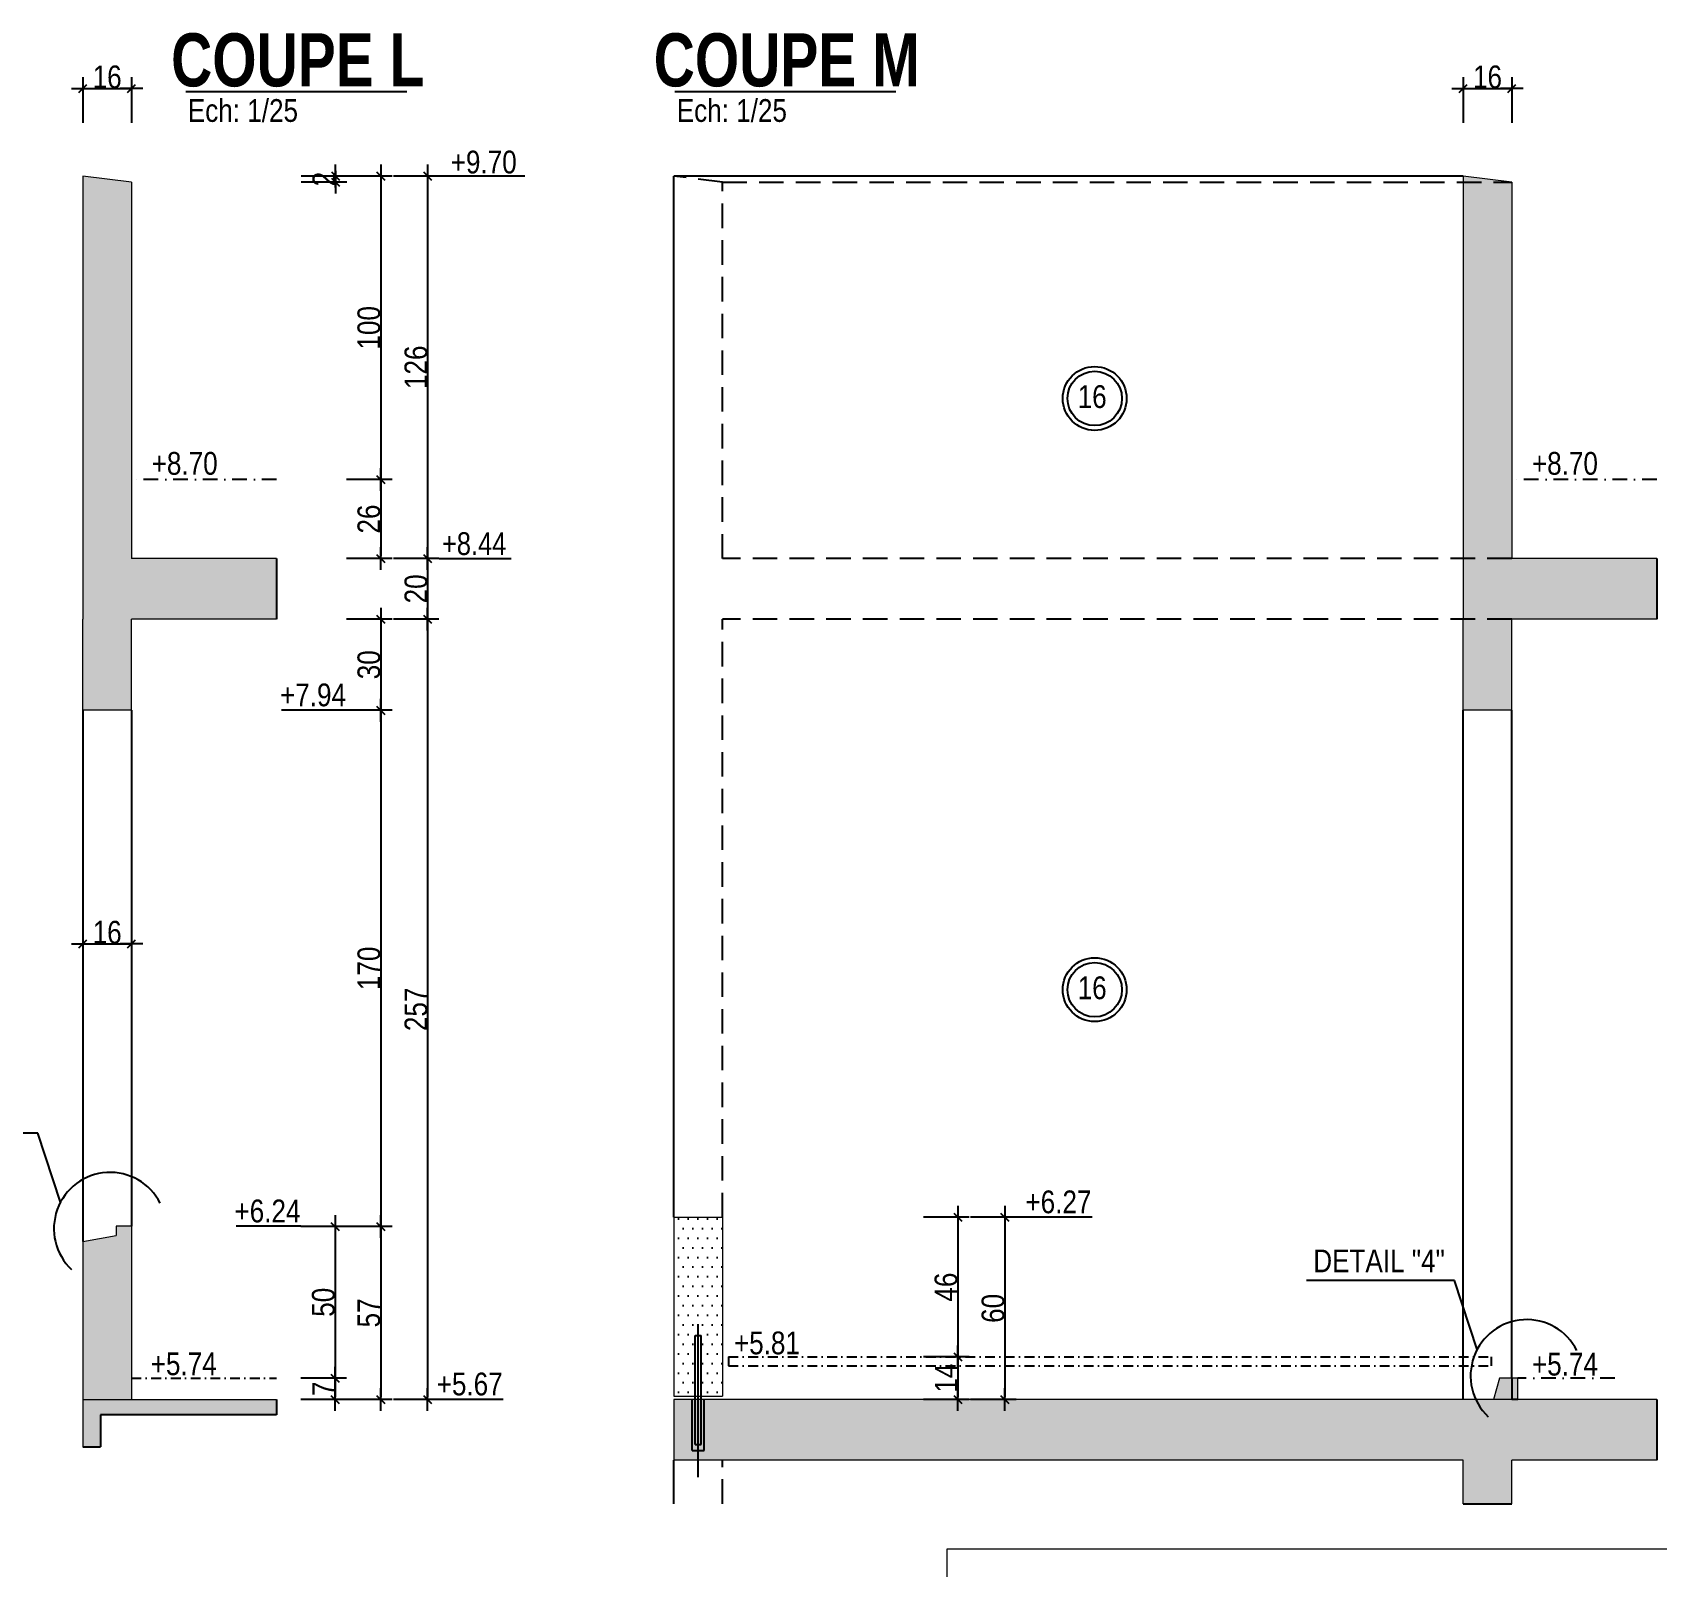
# Model space of a CAD drawing. Header units: centimetres. Extents: x -10252 to 0, y 2374 to 6574.
# Drawn here: x -9140 to -8070, y 4530 to 5541 of the extents above; entities that cross this region are included whole.
import ezdxf
from ezdxf.enums import TextEntityAlignment as Align

# ---------------------------------------------------------------- set-up
doc = ezdxf.new("R2010")
doc.units = ezdxf.units.CM
doc.header["$LTSCALE"] = 12.7
doc.header["$PDMODE"] = 1
doc.header["$PDSIZE"] = -2
doc.linetypes.add('CACHEX2', pattern=[19.05, 12.7, -6.35])
doc.linetypes.add('TIRETPTX2', pattern=[50.8, 25.4, -12.7, 0, -12.7])
for name, color, linetype in [('01_cote_gen', 4, 'Continuous'), ('01_linteaux', 2, 'Continuous'), ('01_murs_sup', 2, 'CACHEX2'), ('01_poch_BN', 9, 'Continuous'), ('01_texte', 230, 'Continuous'), ('AA_COTES', 2, 'Continuous')]:
    doc.layers.add(name, color=color, linetype=linetype)
doc.layers.add('01_murs_coup', color=5, linetype='Continuous', lineweight=60)
doc.layers.add('01_résv', color=32, linetype='Continuous', lineweight=9)
doc.styles.add('ARIAL NA', font='ARIALN.TTF')
doc.styles.add('impact', font='impact.ttf')
doc.styles.add('MATTE_TXT', font='arial.ttf')
doc.styles.add('STYLE2', font='ARIALN.TTF')
doc.dimstyles.new('JB25', dxfattribs={"dimscale": 0.1, "dimtxt": 150, "dimasz": 15, "dimexe": 0.1, "dimexo": 0.1, "dimgap": 0.09, "dimtad": 1, "dimdec": 1, "dimlfac": 0.5, "dimdsep": 46, "dimtxsty": 'STYLE2', "dimblk1": 'BOND_G', "dimblk2": 'BOND_D', "dimsah": 1, "dimcen": 1.5, "dimdle": 0.01, "dimse1": 1, "dimse2": 1, "dimclrd": 4, "dimclre": 2, "dimclrt": 6, "dimazin": 2, "dimtfac": 2.333333, "dimtdec": 1, "dimtix": 1, "dimtmove": 2, "dimatfit": 3, "dimldrblk": 'BOND_G', "dimfxl": 1, "dimtolj": 1, "dimtzin": 0, "dimarcsym": 0})

# ---------------------------------------------------------------- blocks, each defined once
blk = doc.blocks.new('BOND_G')
at = {"layer": 'AA_COTES', "color": 0}
for p, q in [((0, -5), (0, 15)), ((5, 0), (-5, 0)), ((1.77, 1.77), (-1.77, -1.77))]:
    blk.add_line(p, q, dxfattribs=at)
blk = doc.blocks.new('BOND_D')
at = {"layer": 'AA_COTES', "color": 0}
for p, q in [((5, 0), (-5, 0)), ((-1.77, -1.77), (1.77, 1.77)), ((0, 5), (0, -15))]:
    blk.add_line(p, q, dxfattribs=at)
blk = doc.blocks.new('*D1796')
at = {"layer": '01_cote_gen', "color": 4, "lineweight": -2, "transparency": 16777216}
blk.add_line((-9105.4, 4940.5), (-9076.4, 4940.5), dxfattribs=at)
at = {"layer": 'Defpoints', "color": 0, "transparency": 16777216}
for p in [(-9074.9, 4940.5), (-9106.9, 4925.5), (-9074.9, 4900.5)]:
    blk.add_point(p, dxfattribs=at)
at = {"layer": '01_cote_gen', "color": 4, "lineweight": -2, "transparency": 16777216, "xscale": 1.5, "yscale": 1.5, "zscale": 1.5, "rotation": 180}
blk.add_blockref('BOND_G', (-9106.9, 4940.5), dxfattribs=at)
at = {"layer": '01_cote_gen', "color": 4, "lineweight": -2, "transparency": 16777216, "xscale": 1.5, "yscale": 1.5, "zscale": 1.5}
blk.add_blockref('BOND_D', (-9074.9, 4940.5), dxfattribs=at)
at = {"layer": '01_cote_gen', "color": 6, "transparency": 16777216, "insert": (-9090.9, 4948.1), "char_height": 15, "attachment_point": 5, "style": 'STYLE2'}
blk.add_mtext('\\A1;16', dxfattribs=at)
blk = doc.blocks.new('*D1799')
at = {"layer": '01_cote_gen', "color": 4, "lineweight": -2, "transparency": 16777216}
blk.add_line((-8879.8, 5152.9), (-8879.8, 4641.9), dxfattribs=at)
at = {"layer": 'Defpoints', "color": 0, "transparency": 16777216}
for p in [(-9012.7, 5154.4), (-9012.7, 4640.4), (-8879.8, 4640.4)]:
    blk.add_point(p, dxfattribs=at)
at = {"layer": '01_cote_gen', "color": 4, "lineweight": -2, "transparency": 16777216, "xscale": 1.5, "yscale": 1.5, "zscale": 1.5}
for name, p, rotation in [('BOND_G', (-8879.8, 5154.4), 90), ('BOND_D', (-8879.8, 4640.4), 270)]:
    blk.add_blockref(name, p, dxfattribs=dict(at, rotation=rotation))
at = {"layer": '01_cote_gen', "color": 6, "transparency": 16777216, "insert": (-8887.4, 4897.4), "char_height": 15, "attachment_point": 5, "rotation": 90, "style": 'STYLE2'}
blk.add_mtext('\\A1;257', dxfattribs=at)
blk = doc.blocks.new('*D1797')
at = {"layer": '01_cote_gen', "color": 4, "lineweight": -2, "transparency": 16777216}
blk.add_line((-8879.8, 5192.9), (-8879.8, 5155.9), dxfattribs=at)
at = {"layer": 'Defpoints', "color": 0, "transparency": 16777216}
for p in [(-8971.7, 5194.4), (-8971.7, 5154.4), (-8879.8, 5154.4)]:
    blk.add_point(p, dxfattribs=at)
at = {"layer": '01_cote_gen', "color": 4, "lineweight": -2, "transparency": 16777216, "xscale": 1.5, "yscale": 1.5, "zscale": 1.5}
for name, p, rotation in [('BOND_G', (-8879.8, 5194.4), 90), ('BOND_D', (-8879.8, 5154.4), 270)]:
    blk.add_blockref(name, p, dxfattribs=dict(at, rotation=rotation))
at = {"layer": '01_cote_gen', "color": 6, "transparency": 16777216, "insert": (-8887.4, 5174.4), "char_height": 15, "attachment_point": 5, "rotation": 90, "style": 'STYLE2'}
blk.add_mtext('\\A1;20', dxfattribs=at)
blk = doc.blocks.new('*D1798')
at = {"layer": '01_cote_gen', "color": 4, "lineweight": -2, "transparency": 16777216}
blk.add_line((-9105.4, 5504), (-9076.4, 5504), dxfattribs=at)
at = {"layer": 'Defpoints', "color": 0, "transparency": 16777216}
for p in [(-9074.9, 5504), (-9106.9, 5231), (-9074.9, 5227)]:
    blk.add_point(p, dxfattribs=at)
at = {"layer": '01_cote_gen', "color": 4, "lineweight": -2, "transparency": 16777216, "xscale": 1.5, "yscale": 1.5, "zscale": 1.5, "rotation": 180}
blk.add_blockref('BOND_G', (-9106.9, 5504), dxfattribs=at)
at = {"layer": '01_cote_gen', "color": 4, "lineweight": -2, "transparency": 16777216, "xscale": 1.5, "yscale": 1.5, "zscale": 1.5}
blk.add_blockref('BOND_D', (-9074.9, 5504), dxfattribs=at)
at = {"layer": '01_cote_gen', "color": 6, "transparency": 16777216, "insert": (-9090.9, 5511.6), "char_height": 15, "attachment_point": 5, "style": 'STYLE2'}
blk.add_mtext('\\A1;16', dxfattribs=at)
blk = doc.blocks.new('*D1800')
at = {"layer": '01_cote_gen', "color": 4, "lineweight": -2, "transparency": 16777216}
blk.add_line((-8910.7, 5152.9), (-8910.7, 5095.9), dxfattribs=at)
at = {"layer": 'Defpoints', "color": 0, "transparency": 16777216}
for p in [(-8979.4, 5154.4), (-9074.9, 5094.4), (-8910.7, 5094.4)]:
    blk.add_point(p, dxfattribs=at)
at = {"layer": '01_cote_gen', "color": 4, "lineweight": -2, "transparency": 16777216, "xscale": 1.5, "yscale": 1.5, "zscale": 1.5}
for name, p, rotation in [('BOND_G', (-8910.7, 5154.4), 90), ('BOND_D', (-8910.7, 5094.4), 270)]:
    blk.add_blockref(name, p, dxfattribs=dict(at, rotation=rotation))
at = {"layer": '01_cote_gen', "color": 6, "transparency": 16777216, "insert": (-8918.4, 5124.4), "char_height": 15, "attachment_point": 5, "rotation": 90, "style": 'STYLE2'}
blk.add_mtext('\\A1;30', dxfattribs=at)
blk = doc.blocks.new('*D1801')
at = {"layer": '01_cote_gen', "color": 4, "lineweight": -2, "transparency": 16777216}
blk.add_line((-8910.7, 5092.9), (-8910.7, 4755.9), dxfattribs=at)
at = {"layer": 'Defpoints', "color": 0, "transparency": 16777216}
for p in [(-9074.9, 5094.4), (-9052.4, 4754.4), (-8910.7, 4754.4)]:
    blk.add_point(p, dxfattribs=at)
at = {"layer": '01_cote_gen', "color": 4, "lineweight": -2, "transparency": 16777216, "xscale": 1.5, "yscale": 1.5, "zscale": 1.5}
for name, p, rotation in [('BOND_G', (-8910.7, 5094.4), 90), ('BOND_D', (-8910.7, 4754.4), 270)]:
    blk.add_blockref(name, p, dxfattribs=dict(at, rotation=rotation))
at = {"layer": '01_cote_gen', "color": 6, "transparency": 16777216, "insert": (-8918.4, 4924.4), "char_height": 15, "attachment_point": 5, "rotation": 90, "style": 'STYLE2'}
blk.add_mtext('\\A1;170', dxfattribs=at)
blk = doc.blocks.new('*D1802')
at = {"layer": '01_cote_gen', "color": 4, "lineweight": -2, "transparency": 16777216}
blk.add_line((-8910.7, 4752.9), (-8910.7, 4641.9), dxfattribs=at)
at = {"layer": 'Defpoints', "color": 0, "transparency": 16777216}
for p in [(-9058.5, 4754.4), (-9074.9, 4640.4), (-8910.7, 4640.4)]:
    blk.add_point(p, dxfattribs=at)
at = {"layer": '01_cote_gen', "color": 4, "lineweight": -2, "transparency": 16777216, "xscale": 1.5, "yscale": 1.5, "zscale": 1.5}
for name, p, rotation in [('BOND_G', (-8910.7, 4754.4), 90), ('BOND_D', (-8910.7, 4640.4), 270)]:
    blk.add_blockref(name, p, dxfattribs=dict(at, rotation=rotation))
at = {"layer": '01_cote_gen', "color": 6, "transparency": 16777216, "insert": (-8918.4, 4697.4), "char_height": 15, "attachment_point": 5, "rotation": 90, "style": 'STYLE2'}
blk.add_mtext('\\A1;57', dxfattribs=at)
blk = doc.blocks.new('*D1803')
at = {"layer": '01_cote_gen', "color": 4, "lineweight": -2, "transparency": 16777216}
blk.add_line((-8940.8, 4752.9), (-8940.8, 4655.9), dxfattribs=at)
at = {"layer": 'Defpoints', "color": 0, "transparency": 16777216}
for p in [(-9011.3, 4754.4), (-8979.4, 4654.4), (-8940.8, 4654.4)]:
    blk.add_point(p, dxfattribs=at)
at = {"layer": '01_cote_gen', "color": 4, "lineweight": -2, "transparency": 16777216, "xscale": 1.5, "yscale": 1.5, "zscale": 1.5}
for name, p, rotation in [('BOND_G', (-8940.8, 4754.4), 90), ('BOND_D', (-8940.8, 4654.4), 270)]:
    blk.add_blockref(name, p, dxfattribs=dict(at, rotation=rotation))
at = {"layer": '01_cote_gen', "color": 6, "transparency": 16777216, "insert": (-8948.4, 4704.4), "char_height": 15, "attachment_point": 5, "rotation": 90, "style": 'STYLE2'}
blk.add_mtext('\\A1;50', dxfattribs=at)
blk = doc.blocks.new('*D1804')
at = {"layer": '01_cote_gen', "color": 4, "lineweight": -2, "transparency": 16777216}
blk.add_line((-8940.8, 4652.9), (-8940.8, 4641.9), dxfattribs=at)
at = {"layer": 'Defpoints', "color": 0, "transparency": 16777216}
for p in [(-8956.9, 4654.4), (-8979.4, 4640.4), (-8940.8, 4640.4)]:
    blk.add_point(p, dxfattribs=at)
at = {"layer": '01_cote_gen', "color": 4, "lineweight": -2, "transparency": 16777216, "xscale": 1.5, "yscale": 1.5, "zscale": 1.5}
for name, p, rotation in [('BOND_G', (-8940.8, 4654.4), 90), ('BOND_D', (-8940.8, 4640.4), 270)]:
    blk.add_blockref(name, p, dxfattribs=dict(at, rotation=rotation))
at = {"layer": '01_cote_gen', "color": 6, "transparency": 16777216, "insert": (-8948.3, 4647.4), "char_height": 15, "attachment_point": 5, "rotation": 90, "style": 'STYLE2'}
blk.add_mtext('\\A1;7', dxfattribs=at)
blk = doc.blocks.new('*D1805')
at = {"layer": '01_cote_gen', "color": 4, "lineweight": -2, "ltscale": 2, "transparency": 16777216}
blk.add_line((-8879.8, 5444.9), (-8879.8, 5195.9), dxfattribs=at)
at = {"layer": 'Defpoints', "color": 0, "ltscale": 2, "transparency": 16777216}
for p in [(-9094.4, 5446.4), (-8994.4, 5194.4), (-8879.8, 5194.4)]:
    blk.add_point(p, dxfattribs=at)
at = {"layer": '01_cote_gen', "color": 4, "lineweight": -2, "ltscale": 2, "transparency": 16777216, "xscale": 1.5, "yscale": 1.5, "zscale": 1.5}
for name, p, rotation in [('BOND_G', (-8879.8, 5446.4), 90), ('BOND_D', (-8879.8, 5194.4), 270)]:
    blk.add_blockref(name, p, dxfattribs=dict(at, rotation=rotation))
at = {"layer": '01_cote_gen', "color": 6, "ltscale": 2, "transparency": 16777216, "insert": (-8887.4, 5320.4), "char_height": 15, "attachment_point": 5, "rotation": 90, "style": 'STYLE2'}
blk.add_mtext('\\A1;126', dxfattribs=at)
blk = doc.blocks.new('*D1806')
at = {"layer": '01_cote_gen', "color": 4, "lineweight": -2, "ltscale": 2, "transparency": 16777216}
blk.add_line((-8910.7, 5444.9), (-8910.7, 5247.9), dxfattribs=at)
at = {"layer": 'Defpoints', "color": 0, "ltscale": 2, "transparency": 16777216}
for p in [(-9099.5, 5446.4), (-8985.5, 5246.4), (-8910.7, 5246.4)]:
    blk.add_point(p, dxfattribs=at)
at = {"layer": '01_cote_gen', "color": 4, "lineweight": -2, "ltscale": 2, "transparency": 16777216, "xscale": 1.5, "yscale": 1.5, "zscale": 1.5}
for name, p, rotation in [('BOND_G', (-8910.7, 5446.4), 90), ('BOND_D', (-8910.7, 5246.4), 270)]:
    blk.add_blockref(name, p, dxfattribs=dict(at, rotation=rotation))
at = {"layer": '01_cote_gen', "color": 6, "ltscale": 2, "transparency": 16777216, "insert": (-8918.4, 5346.4), "char_height": 15, "attachment_point": 5, "rotation": 90, "style": 'STYLE2'}
blk.add_mtext('\\A1;100', dxfattribs=at)
blk = doc.blocks.new('*D1807')
at = {"layer": '01_cote_gen', "color": 4, "lineweight": -2, "ltscale": 2, "transparency": 16777216}
blk.add_line((-8910.7, 5244.9), (-8910.7, 5195.9), dxfattribs=at)
at = {"layer": 'Defpoints', "color": 0, "ltscale": 2, "transparency": 16777216}
for p in [(-8985.5, 5246.4), (-9007.5, 5194.4), (-8910.7, 5194.4)]:
    blk.add_point(p, dxfattribs=at)
at = {"layer": '01_cote_gen', "color": 4, "lineweight": -2, "ltscale": 2, "transparency": 16777216, "xscale": 1.5, "yscale": 1.5, "zscale": 1.5}
for name, p, rotation in [('BOND_G', (-8910.7, 5246.4), 90), ('BOND_D', (-8910.7, 5194.4), 270)]:
    blk.add_blockref(name, p, dxfattribs=dict(at, rotation=rotation))
at = {"layer": '01_cote_gen', "color": 6, "ltscale": 2, "transparency": 16777216, "insert": (-8918.4, 5220.4), "char_height": 15, "attachment_point": 5, "rotation": 90, "style": 'STYLE2'}
blk.add_mtext('\\A1;26', dxfattribs=at)
blk = doc.blocks.new('*D1808')
at = {"layer": '01_cote_gen', "color": 4, "lineweight": -2, "ltscale": 2, "transparency": 16777216}
for p, q in [((-8940.5, 5447.9), (-8940.5, 5449.4)), ((-8940.5, 5442.4), (-8940.5, 5446.4)), ((-8940.5, 5440.9), (-8940.5, 5439.4))]:
    blk.add_line(p, q, dxfattribs=at)
at = {"layer": 'Defpoints', "color": 0, "ltscale": 2, "transparency": 16777216}
for p in [(-9099.5, 5446.4), (-9067.4, 5442.4), (-8940.5, 5446.4)]:
    blk.add_point(p, dxfattribs=at)
at = {"layer": '01_cote_gen', "color": 4, "lineweight": -2, "ltscale": 2, "transparency": 16777216, "xscale": 1.5, "yscale": 1.5, "zscale": 1.5}
for name, p, rotation in [('BOND_D', (-8940.5, 5446.4), 270), ('BOND_G', (-8940.5, 5442.4), 90)]:
    blk.add_blockref(name, p, dxfattribs=dict(at, rotation=rotation))
at = {"layer": '01_cote_gen', "color": 6, "ltscale": 2, "transparency": 16777216, "insert": (-8948.1, 5444.4), "char_height": 15, "attachment_point": 5, "rotation": 90, "style": 'STYLE2'}
blk.add_mtext('\\A1;2', dxfattribs=at)
blk = doc.blocks.new('*D1809')
at = {"layer": '01_cote_gen', "color": 4, "lineweight": -2, "transparency": 16777216}
blk.add_line((-8530.5, 4666.9), (-8530.5, 4641.9), dxfattribs=at)
at = {"layer": 'Defpoints', "color": 0, "transparency": 16777216}
for p in [(-8550.6, 4668.4), (-8553, 4640.4), (-8530.5, 4640.4)]:
    blk.add_point(p, dxfattribs=at)
at = {"layer": '01_cote_gen', "color": 4, "lineweight": -2, "transparency": 16777216, "xscale": 1.5, "yscale": 1.5, "zscale": 1.5}
for name, p, rotation in [('BOND_G', (-8530.5, 4668.4), 90), ('BOND_D', (-8530.5, 4640.4), 270)]:
    blk.add_blockref(name, p, dxfattribs=dict(at, rotation=rotation))
at = {"layer": '01_cote_gen', "color": 6, "transparency": 16777216, "insert": (-8538.1, 4654.4), "char_height": 15, "attachment_point": 5, "rotation": 90, "style": 'STYLE2'}
blk.add_mtext('\\A1;14', dxfattribs=at)
blk = doc.blocks.new('*D1810')
at = {"layer": '01_cote_gen', "color": 4, "lineweight": -2, "transparency": 16777216}
blk.add_line((-8530.5, 4758.9), (-8530.5, 4669.9), dxfattribs=at)
at = {"layer": 'Defpoints', "color": 0, "transparency": 16777216}
for p in [(-8618.6, 4760.4), (-8583.5, 4668.4), (-8530.5, 4668.4)]:
    blk.add_point(p, dxfattribs=at)
at = {"layer": '01_cote_gen', "color": 4, "lineweight": -2, "transparency": 16777216, "xscale": 1.5, "yscale": 1.5, "zscale": 1.5}
for name, p, rotation in [('BOND_G', (-8530.5, 4760.4), 90), ('BOND_D', (-8530.5, 4668.4), 270)]:
    blk.add_blockref(name, p, dxfattribs=dict(at, rotation=rotation))
at = {"layer": '01_cote_gen', "color": 6, "transparency": 16777216, "insert": (-8538.2, 4714.4), "char_height": 15, "attachment_point": 5, "rotation": 90, "style": 'STYLE2'}
blk.add_mtext('\\A1;46', dxfattribs=at)
blk = doc.blocks.new('*D1811')
at = {"layer": '01_cote_gen', "color": 4, "lineweight": -2, "transparency": 16777216}
blk.add_line((-8001.4, 4652.9), (-8001.4, 4641.9), dxfattribs=at)
at = {"layer": 'Defpoints', "color": 0, "transparency": 16777216}
for p in [(-8080.4, 4654.4), (-8075.7, 4640.4), (-8001.4, 4640.4)]:
    blk.add_point(p, dxfattribs=at)
at = {"layer": '01_cote_gen', "color": 4, "lineweight": -2, "transparency": 16777216, "xscale": 1.5, "yscale": 1.5, "zscale": 1.5}
for name, p, rotation in [('BOND_G', (-8001.4, 4654.4), 90), ('BOND_D', (-8001.4, 4640.4), 270)]:
    blk.add_blockref(name, p, dxfattribs=dict(at, rotation=rotation))
at = {"layer": '01_cote_gen', "color": 6, "transparency": 16777216, "insert": (-8008.9, 4647.4), "char_height": 15, "attachment_point": 5, "rotation": 90, "style": 'STYLE2'}
blk.add_mtext('\\A1;7', dxfattribs=at)
blk = doc.blocks.new('*D1818')
at = {"layer": '01_cote_gen', "color": 4, "lineweight": -2, "transparency": 16777216}
blk.add_line((-7970.4, 5152.9), (-7970.4, 4641.9), dxfattribs=at)
at = {"layer": 'Defpoints', "color": 0, "transparency": 16777216}
for p in [(-8103.4, 5154.4), (-8103.4, 4640.4), (-7970.4, 4640.4)]:
    blk.add_point(p, dxfattribs=at)
at = {"layer": '01_cote_gen', "color": 4, "lineweight": -2, "transparency": 16777216, "xscale": 1.5, "yscale": 1.5, "zscale": 1.5}
for name, p, rotation in [('BOND_G', (-7970.4, 5154.4), 90), ('BOND_D', (-7970.4, 4640.4), 270)]:
    blk.add_blockref(name, p, dxfattribs=dict(at, rotation=rotation))
at = {"layer": '01_cote_gen', "color": 6, "transparency": 16777216, "insert": (-7978.1, 4897.4), "char_height": 15, "attachment_point": 5, "rotation": 90, "style": 'STYLE2'}
blk.add_mtext('\\A1;257', dxfattribs=at)
blk = doc.blocks.new('*D1813')
at = {"layer": '01_cote_gen', "color": 4, "lineweight": -2, "transparency": 16777216}
blk.add_line((-8196, 5504), (-8167, 5504), dxfattribs=at)
at = {"layer": 'Defpoints', "color": 0, "transparency": 16777216}
for p in [(-8165.5, 5504), (-8197.5, 5231), (-8165.5, 5227)]:
    blk.add_point(p, dxfattribs=at)
at = {"layer": '01_cote_gen', "color": 4, "lineweight": -2, "transparency": 16777216, "xscale": 1.5, "yscale": 1.5, "zscale": 1.5, "rotation": 180}
blk.add_blockref('BOND_G', (-8197.5, 5504), dxfattribs=at)
at = {"layer": '01_cote_gen', "color": 4, "lineweight": -2, "transparency": 16777216, "xscale": 1.5, "yscale": 1.5, "zscale": 1.5}
blk.add_blockref('BOND_D', (-8165.5, 5504), dxfattribs=at)
at = {"layer": '01_cote_gen', "color": 6, "transparency": 16777216, "insert": (-8181.5, 5511.6), "char_height": 15, "attachment_point": 5, "style": 'STYLE2'}
blk.add_mtext('\\A1;16', dxfattribs=at)
blk = doc.blocks.new('*D1819')
at = {"layer": '01_cote_gen', "color": 4, "lineweight": -2, "transparency": 16777216}
blk.add_line((-8001.4, 5152.9), (-8001.4, 5095.9), dxfattribs=at)
at = {"layer": 'Defpoints', "color": 0, "transparency": 16777216}
for p in [(-8070, 5154.4), (-8165.5, 5094.4), (-8001.4, 5094.4)]:
    blk.add_point(p, dxfattribs=at)
at = {"layer": '01_cote_gen', "color": 4, "lineweight": -2, "transparency": 16777216, "xscale": 1.5, "yscale": 1.5, "zscale": 1.5}
for name, p, rotation in [('BOND_G', (-8001.4, 5154.4), 90), ('BOND_D', (-8001.4, 5094.4), 270)]:
    blk.add_blockref(name, p, dxfattribs=dict(at, rotation=rotation))
at = {"layer": '01_cote_gen', "color": 6, "transparency": 16777216, "insert": (-8009.1, 5124.4), "char_height": 15, "attachment_point": 5, "rotation": 90, "style": 'STYLE2'}
blk.add_mtext('\\A1;30', dxfattribs=at)
blk = doc.blocks.new('*D1814')
at = {"layer": '01_cote_gen', "color": 4, "lineweight": -2, "ltscale": 2, "transparency": 16777216}
blk.add_line((-7970.4, 5444.9), (-7970.4, 5195.9), dxfattribs=at)
at = {"layer": 'Defpoints', "color": 0, "ltscale": 2, "transparency": 16777216}
for p in [(-8185, 5446.4), (-8085.1, 5194.4), (-7970.4, 5194.4)]:
    blk.add_point(p, dxfattribs=at)
at = {"layer": '01_cote_gen', "color": 4, "lineweight": -2, "ltscale": 2, "transparency": 16777216, "xscale": 1.5, "yscale": 1.5, "zscale": 1.5}
for name, p, rotation in [('BOND_G', (-7970.4, 5446.4), 90), ('BOND_D', (-7970.4, 5194.4), 270)]:
    blk.add_blockref(name, p, dxfattribs=dict(at, rotation=rotation))
at = {"layer": '01_cote_gen', "color": 6, "ltscale": 2, "transparency": 16777216, "insert": (-7978.1, 5320.4), "char_height": 15, "attachment_point": 5, "rotation": 90, "style": 'STYLE2'}
blk.add_mtext('\\A1;126', dxfattribs=at)
blk = doc.blocks.new('*D1815')
at = {"layer": '01_cote_gen', "color": 4, "lineweight": -2, "ltscale": 2, "transparency": 16777216}
blk.add_line((-8001.4, 5444.9), (-8001.4, 5247.9), dxfattribs=at)
at = {"layer": 'Defpoints', "color": 0, "ltscale": 2, "transparency": 16777216}
for p in [(-8190.2, 5446.4), (-8076.2, 5246.4), (-8001.4, 5246.4)]:
    blk.add_point(p, dxfattribs=at)
at = {"layer": '01_cote_gen', "color": 4, "lineweight": -2, "ltscale": 2, "transparency": 16777216, "xscale": 1.5, "yscale": 1.5, "zscale": 1.5}
for name, p, rotation in [('BOND_G', (-8001.4, 5446.4), 90), ('BOND_D', (-8001.4, 5246.4), 270)]:
    blk.add_blockref(name, p, dxfattribs=dict(at, rotation=rotation))
at = {"layer": '01_cote_gen', "color": 6, "ltscale": 2, "transparency": 16777216, "insert": (-8009.1, 5346.4), "char_height": 15, "attachment_point": 5, "rotation": 90, "style": 'STYLE2'}
blk.add_mtext('\\A1;100', dxfattribs=at)
blk = doc.blocks.new('*D1816')
at = {"layer": '01_cote_gen', "color": 4, "lineweight": -2, "ltscale": 2, "transparency": 16777216}
blk.add_line((-8001.4, 5244.9), (-8001.4, 5195.9), dxfattribs=at)
at = {"layer": 'Defpoints', "color": 0, "ltscale": 2, "transparency": 16777216}
for p in [(-8076.2, 5246.4), (-8098.1, 5194.4), (-8001.4, 5194.4)]:
    blk.add_point(p, dxfattribs=at)
at = {"layer": '01_cote_gen', "color": 4, "lineweight": -2, "ltscale": 2, "transparency": 16777216, "xscale": 1.5, "yscale": 1.5, "zscale": 1.5}
for name, p, rotation in [('BOND_G', (-8001.4, 5246.4), 90), ('BOND_D', (-8001.4, 5194.4), 270)]:
    blk.add_blockref(name, p, dxfattribs=dict(at, rotation=rotation))
at = {"layer": '01_cote_gen', "color": 6, "ltscale": 2, "transparency": 16777216, "insert": (-8009.1, 5220.4), "char_height": 15, "attachment_point": 5, "rotation": 90, "style": 'STYLE2'}
blk.add_mtext('\\A1;26', dxfattribs=at)
blk = doc.blocks.new('*D1817')
at = {"layer": '01_cote_gen', "color": 4, "lineweight": -2, "ltscale": 2, "transparency": 16777216}
for p, q in [((-8031.2, 5447.9), (-8031.2, 5449.4)), ((-8031.2, 5442.4), (-8031.2, 5446.4)), ((-8031.2, 5440.9), (-8031.2, 5439.4))]:
    blk.add_line(p, q, dxfattribs=at)
at = {"layer": 'Defpoints', "color": 0, "ltscale": 2, "transparency": 16777216}
for p in [(-8190.2, 5446.4), (-8158.1, 5442.4), (-8031.2, 5446.4)]:
    blk.add_point(p, dxfattribs=at)
at = {"layer": '01_cote_gen', "color": 4, "lineweight": -2, "ltscale": 2, "transparency": 16777216, "xscale": 1.5, "yscale": 1.5, "zscale": 1.5}
for name, p, rotation in [('BOND_D', (-8031.2, 5446.4), 270), ('BOND_G', (-8031.2, 5442.4), 90)]:
    blk.add_blockref(name, p, dxfattribs=dict(at, rotation=rotation))
at = {"layer": '01_cote_gen', "color": 6, "ltscale": 2, "transparency": 16777216, "insert": (-8038.7, 5444.4), "char_height": 15, "attachment_point": 5, "rotation": 90, "style": 'STYLE2'}
blk.add_mtext('\\A1;2', dxfattribs=at)
blk = doc.blocks.new('*D1821')
at = {"layer": '01_cote_gen', "color": 4, "lineweight": -2, "ltscale": 2, "transparency": 16777216}
blk.add_line((-8499.6, 4758.9), (-8499.6, 4641.9), dxfattribs=at)
at = {"layer": 'Defpoints', "color": 0, "ltscale": 2, "transparency": 16777216}
for p in [(-8553, 4760.4), (-8553, 4640.4), (-8499.6, 4640.4)]:
    blk.add_point(p, dxfattribs=at)
at = {"layer": '01_cote_gen', "color": 4, "lineweight": -2, "ltscale": 2, "transparency": 16777216, "xscale": 1.5, "yscale": 1.5, "zscale": 1.5}
for name, p, rotation in [('BOND_G', (-8499.6, 4760.4), 90), ('BOND_D', (-8499.6, 4640.4), 270)]:
    blk.add_blockref(name, p, dxfattribs=dict(at, rotation=rotation))
at = {"layer": '01_cote_gen', "color": 6, "ltscale": 2, "transparency": 16777216, "insert": (-8507.2, 4700.4), "char_height": 15, "attachment_point": 5, "rotation": 90, "style": 'STYLE2'}
blk.add_mtext('\\A1;60', dxfattribs=at)

msp = doc.modelspace()

# ---------------------------------------------------------------- hatches: boundary and pattern name
at = {"layer": '01_linteaux'}
h = msp.add_hatch(dxfattribs=at)
h.set_pattern_fill('DOTS', color=256, scale=4)
h.set_pattern_definition([(0, (-34574.901, 19053.2425), (3.175, 6.35), [0, -6.35])])
h.paths.add_polyline_path([(-8685.54, 4760.44), (-8717.54, 4760.44), (-8717.54, 4640.44), (-8685.54, 4640.44)])
at = {"layer": '01_poch_BN', "ltscale": 2}
h = msp.add_hatch(color=256, dxfattribs=at)
h.dxf.hatch_style = 1
h.paths.add_polyline_path([(-8979.39, 5194.41), (-9074.89, 5194.41), (-9074.89, 5442.41), (-9106.89, 5446.41), (-9106.89, 5154.44), (-9106.89, 5094.44), (-9074.89, 5094.44), (-9074.89, 5154.44), (-8979.39, 5154.44)])
h.paths.add_polyline_path([(-9074.89, 4754.44), (-9084.89, 4754.44), (-9084.89, 4748.44), (-9106.89, 4744.44), (-9106.89, 4640.44), (-9074.89, 4640.44)])
h.paths.add_polyline_path([(-8979.39, 4640.44), (-9106.89, 4640.44), (-9106.89, 4609.18), (-9095.2, 4609.18), (-9095.2, 4630.18), (-8979.39, 4630.18)])
h = msp.add_hatch(color=256, dxfattribs=at)
h.dxf.hatch_style = 1
h.paths.add_polyline_path([(-8070.04, 4640.44), (-8717.54, 4640.44), (-8717.54, 4600.48), (-8197.54, 4600.48), (-8197.54, 4571.65), (-8165.54, 4571.65), (-8165.54, 4600.48), (-8070.04, 4600.48)])
h.paths.add_polyline_path([(-8161.54, 4654.44), (-8173.54, 4654.44), (-8177.54, 4640.44), (-8161.54, 4640.44)])
h.paths.add_polyline_path([(-8070.04, 5194.41), (-8165.54, 5194.41), (-8165.54, 5442.41), (-8197.54, 5446.41), (-8197.54, 5154.44), (-8197.54, 5094.44), (-8165.54, 5094.44), (-8165.54, 5154.44), (-8070.04, 5154.44)])

# ---------------------------------------------------------------- linework, layer by layer
at = {"layer": '01_linteaux', "ltscale": 0.1}
for p, q in [((-8717.54, 4760.44), (-8717.54, 5446.41)), ((-8197.54, 5446.41), (-8717.54, 5446.41)), ((-9106.89, 5094.44), (-9106.89, 4744.44)), ((-9074.89, 5094.44), (-9074.89, 4754.44)), ((-8197.54, 4640.44), (-8197.54, 5094.44)), ((-8165.54, 4654.44), (-8165.54, 5094.44)), ((-8165.54, 4654.44), (-8165.54, 4640.44)), ((-8161.54, 4640.44), (-8165.54, 4640.44)), ((-8717.54, 4571.65), (-8717.54, 4600.48))]:
    msp.add_line(p, q, dxfattribs=at)
at = {"layer": '01_linteaux', "linetype": 'TIRETPTX2', "ltscale": 0.03}
for p, q in [((-8979.39, 5246.41), (-9074.89, 5246.41)), ((-8070.04, 5246.41), (-8165.54, 5246.41)), ((-8097.64, 4654.44), (-8161.54, 4654.44))]:
    msp.add_line(p, q, dxfattribs=at)
at = {"layer": '01_linteaux', "linetype": 'Continuous'}
for p, q in [((-8701.54, 4589.19), (-8701.54, 4690.09)), ((-8703.54, 4682.44), (-8699.54, 4682.44)), ((-8703.54, 4610.65), (-8703.54, 4682.44)), ((-8699.54, 4610.65), (-8699.54, 4682.44)), ((-8705.54, 4606.65), (-8705.54, 4640.44)), ((-8697.54, 4606.65), (-8697.54, 4640.44)), ((-8705.54, 4606.65), (-8697.54, 4606.65)), ((-8703.54, 4610.65), (-8699.54, 4610.65))]:
    msp.add_line(p, q, dxfattribs=at)
at = {"layer": '01_linteaux', "linetype": 'TIRETPTX2', "ltscale": 0.02}
for p, q in [((-8681.54, 4668.44), (-8179.1, 4668.44)), ((-8681.54, 4668.44), (-8681.54, 4662.44)), ((-8179.1, 4668.44), (-8179.1, 4662.44)), ((-8681.54, 4662.44), (-8179.1, 4662.44)), ((-9074.89, 4654.44), (-8979.39, 4654.44))]:
    msp.add_line(p, q, dxfattribs=at)
at = {"layer": '01_murs_coup', "linetype": 'Continuous', "lineweight": 5}
for p, q in [((-9106.89, 5446.41), (-9106.89, 5154.44)), ((-9074.89, 5442.41), (-9074.89, 5194.41)), ((-8197.54, 5446.41), (-8197.54, 5154.44)), ((-8165.54, 5442.41), (-8165.54, 5194.41)), ((-9084.89, 4754.44), (-9084.89, 4748.44)), ((-9074.89, 4754.44), (-9084.89, 4754.44)), ((-9074.89, 4754.44), (-9074.89, 4640.44)), ((-8717.54, 4760.44), (-8685.54, 4760.44)), ((-8717.54, 4760.44), (-8717.54, 4642.44)), ((-8685.54, 4760.44), (-8685.54, 4642.44)), ((-9106.89, 4744.44), (-9084.89, 4748.44)), ((-9106.89, 4744.44), (-9106.89, 4640.44)), ((-8173.54, 4654.44), (-8177.54, 4640.44)), ((-8161.54, 4654.44), (-8173.54, 4654.44)), ((-8161.54, 4640.44), (-8161.54, 4654.44)), ((-9106.89, 4640.44), (-8979.39, 4640.44)), ((-9106.89, 4640.44), (-9106.89, 4609.18)), ((-8717.54, 4642.44), (-8685.54, 4642.44)), ((-8717.54, 4640.44), (-8717.54, 4600.48))]:
    msp.add_line(p, q, dxfattribs=at)
at = {"layer": '01_murs_coup', "linetype": 'Continuous', "lineweight": 0}
for p, q in [((-9074.89, 5442.41), (-9106.89, 5446.41)), ((-8165.54, 5442.41), (-8197.54, 5446.41)), ((-8979.39, 5194.41), (-9074.89, 5194.41)), ((-8070.04, 5194.41), (-8165.54, 5194.41)), ((-9106.89, 5094.44), (-9106.89, 5154.41)), ((-9074.89, 5094.44), (-9074.89, 5154.44)), ((-8979.39, 5154.44), (-9074.89, 5154.44)), ((-8197.54, 5094.44), (-8197.54, 5154.41)), ((-8165.54, 5094.44), (-8165.54, 5154.44)), ((-8070.04, 5154.44), (-8165.54, 5154.44)), ((-9074.89, 5094.44), (-9106.89, 5094.44)), ((-8165.54, 5094.44), (-8197.54, 5094.44)), ((-8070.04, 4640.44), (-8717.54, 4640.44)), ((-8197.54, 4600.48), (-8717.54, 4600.48)), ((-8197.54, 4571.65), (-8197.54, 4600.48)), ((-8165.54, 4571.65), (-8165.54, 4600.48)), ((-8070.04, 4600.48), (-8165.54, 4600.48))]:
    msp.add_line(p, q, dxfattribs=at)
at = {"layer": '01_murs_sup', "ltscale": 0.1}
for p, q in [((-8685.54, 5442.41), (-8717.54, 5446.41)), ((-8685.54, 5442.41), (-8165.54, 5442.41)), ((-8685.54, 5194.41), (-8685.54, 5442.41)), ((-8165.54, 5194.41), (-8685.54, 5194.41)), ((-8685.54, 4760.44), (-8685.54, 5154.44)), ((-8165.54, 5154.44), (-8685.54, 5154.44)), ((-8685.54, 4571.65), (-8685.54, 4600.48))]:
    msp.add_line(p, q, dxfattribs=at)
at = {"layer": '01_poch_BN'}
for p, q in [((-8979.39, 5194.41), (-8979.39, 5154.44)), ((-8070.04, 5194.41), (-8070.04, 5154.44)), ((-8979.39, 4640.44), (-8979.39, 4630.18)), ((-8070.04, 4640.44), (-8070.04, 4600.48)), ((-8979.39, 4630.18), (-9095.2, 4630.18)), ((-9095.2, 4630.18), (-9095.2, 4609.18)), ((-9106.89, 4609.18), (-9095.2, 4609.18)), ((-8197.54, 4571.65), (-8165.54, 4571.65))]:
    msp.add_line(p, q, dxfattribs=at)
at = {"layer": '01_résv'}
for p, q in [((-8537.7, 4541.73), (-8537.7, 3491.73)), ((-7052.7, 4541.73), (-8537.7, 4541.73))]:
    msp.add_line(p, q, dxfattribs=at)
at = {"layer": '01_texte'}
for p, q in [((-8893.53, 5501.84), (-9039.13, 5501.84)), ((-8571.41, 5501.84), (-8717.01, 5501.84)), ((-8815.84, 5446.41), (-8872.27, 5446.41)), ((-8872.27, 5194.41), (-8824.72, 5194.41)), ((-8933.25, 5094.44), (-8975.96, 5094.44)), ((-9136.51, 4815.85), (-9234.01, 4815.85)), ((-9121.71, 4770.26), (-9136.51, 4815.85)), ((-8963.27, 4754.44), (-9005.98, 4754.44)), ((-8442.04, 4760.44), (-8492.08, 4760.44)), ((-8203.17, 4718.85), (-8300.67, 4718.85)), ((-8188.37, 4673.26), (-8203.17, 4718.85)), ((-8829.91, 4640.44), (-8879.94, 4640.44))]:
    msp.add_line(p, q, dxfattribs=at)
for centre, radius in [((-8440.29, 5299.86), 21.03), ((-8440.29, 5299.86), 17.92), ((-8440.29, 5299.86), 17.92), ((-8440.29, 4910.34), 21.03), ((-8440.29, 4910.34), 17.92), ((-8440.29, 4910.34), 17.92)]:
    msp.add_circle(centre, radius, dxfattribs=at)
for centre in [(-9088.97, 4752.94), (-8155.63, 4655.94)]:
    msp.add_arc(centre, 37.03, 26.81304, 226.76155, dxfattribs=at)

# ---------------------------------------------------------------- texts
at = {"layer": '01_texte', "style": 'impact'}
for s, p in [('COUPE L', (-8965.34, 5522.94)), ('COUPE M', (-8643.22, 5522.94))]:
    msp.add_text(s, height=35, dxfattribs=at).set_placement(p, align=Align.MIDDLE)
at = {"layer": '01_texte'}
for s, style, p in [('Ech: 1/25', 'STYLE2', (-9037.76, 5482.06)), ('Ech: 1/25', 'STYLE2', (-8715.64, 5482.06)), ('+9.70', 'ARIAL NA', (-8864.57, 5448.1)), ('16', 'ARIAL NA', (-8451.52, 5293.58)), ('+8.70', 'ARIAL NA', (-9061.59, 5249.6)), ('+8.70', 'ARIAL NA', (-8152.25, 5249.6)), ('+7.94', 'ARIAL NA', (-8977.01, 5097.06)), ('16', 'ARIAL NA', (-8451.52, 4904.07)), ('+6.27', 'ARIAL NA', (-8485.93, 4763.06)), ('+6.24', 'ARIAL NA', (-9007.03, 4757.06)), ('DETAIL "4"', 'ARIAL NA', (-8296.29, 4724.17)), ('+5.81', 'ARIAL NA', (-8677.97, 4670.13)), ('+5.74', 'ARIAL NA', (-9062.22, 4656.36)), ('+5.74', 'ARIAL NA', (-8152.23, 4656.13)), ('+5.67', 'ARIAL NA', (-8873.8, 4643.06))]:
    msp.add_text(s, height=15, dxfattribs=dict(at, style=style)).set_placement(p)
at = {"layer": '01_texte', "style": 'MATTE_TXT', "width": 0.8}
msp.add_text('+8.44', height=15, dxfattribs=at).set_placement((-8870.32, 5196.73))

# ---------------------------------------------------------------- dimensions: what is measured, and where the dimension line sits
at = {"layer": '01_cote_gen'}
for base, p1, p2, picture, middle in [((-9074.89, 5503.97), (-9106.89, 5231.02), (-9074.89, 5227.02), '*D1798', (-9090.89, 5511.64)), ((-8165.54, 5503.97), (-8197.54, 5231.02), (-8165.54, 5227.02), '*D1813', (-8181.54, 5511.64)), ((-9074.89, 4940.46), (-9106.89, 4925.46), (-9074.89, 4900.49), '*D1796', (-9090.89, 4948.12))]:
    dim = msp.add_linear_dim(base=base, p1=p1, p2=p2, dimstyle='JB25', dxfattribs=at)
    dim.commit()
    dim.dimension.update_dxf_attribs({"geometry": picture, "text_midpoint": middle})
at = {"layer": '01_cote_gen', "ltscale": 2}
for base, p1, p2, picture, middle in [((-8910.75, 5246.44), (-9099.53, 5446.44), (-8985.53, 5246.44), '*D1806', (-8918.41, 5346.44)), ((-8940.53, 5446.44), (-9067.4, 5442.44), (-9099.53, 5446.44), '*D1808', (-8948.07, 5444.44)), ((-8879.77, 5194.41), (-9094.38, 5446.41), (-8994.44, 5194.41), '*D1805', (-8887.44, 5320.41)), ((-8001.4, 5246.44), (-8190.19, 5446.44), (-8076.19, 5246.44), '*D1815', (-8009.07, 5346.44)), ((-8031.19, 5446.44), (-8158.06, 5442.44), (-8190.19, 5446.44), '*D1817', (-8038.73, 5444.44)), ((-7970.43, 5194.41), (-8185.03, 5446.41), (-8085.09, 5194.41), '*D1814', (-7978.1, 5320.41)), ((-8910.75, 5194.44), (-8985.53, 5246.44), (-9007.47, 5194.44), '*D1807', (-8918.41, 5220.44)), ((-8001.4, 5194.44), (-8076.19, 5246.44), (-8098.13, 5194.44), '*D1816', (-8009.07, 5220.44)), ((-8499.58, 4640.44), (-8553.05, 4760.44), (-8553.05, 4640.44), '*D1821', (-8507.25, 4700.44))]:
    dim = msp.add_linear_dim(base=base, p1=p1, p2=p2, angle=90, dimstyle='JB25', dxfattribs=at)
    dim.commit()
    dim.dimension.update_dxf_attribs({"geometry": picture, "text_midpoint": middle})
at = {"layer": '01_cote_gen'}
for base, p1, p2, picture, middle in [((-8879.77, 5154.44), (-8971.71, 5194.41), (-8971.71, 5154.44), '*D1797', (-8887.44, 5174.42)), ((-8910.75, 5094.44), (-8979.39, 5154.44), (-9074.89, 5094.44), '*D1800', (-8918.41, 5124.44)), ((-8879.77, 4640.44), (-9012.7, 5154.44), (-9012.7, 4640.44), '*D1799', (-8887.44, 4897.44)), ((-8001.4, 5094.44), (-8070.04, 5154.44), (-8165.54, 5094.44), '*D1819', (-8009.07, 5124.44)), ((-7970.43, 4640.44), (-8103.35, 5154.44), (-8103.35, 4640.44), '*D1818', (-7978.1, 4897.44)), ((-8910.75, 4754.44), (-9074.89, 5094.44), (-9052.44, 4754.44), '*D1801', (-8918.41, 4924.44)), ((-8530.55, 4668.44), (-8618.57, 4760.44), (-8583.49, 4668.44), '*D1810', (-8538.22, 4714.44)), ((-8910.75, 4640.44), (-9058.5, 4754.44), (-9074.89, 4640.44), '*D1802', (-8918.38, 4697.44)), ((-8940.77, 4654.44), (-9011.27, 4754.44), (-8979.39, 4654.44), '*D1803', (-8948.44, 4704.44)), ((-8530.55, 4640.44), (-8550.6, 4668.44), (-8553.05, 4640.44), '*D1809', (-8538.09, 4654.44)), ((-8940.77, 4640.44), (-8956.91, 4654.44), (-8979.39, 4640.44), '*D1804', (-8948.28, 4647.44)), ((-8001.4, 4640.44), (-8080.37, 4654.44), (-8075.65, 4640.44), '*D1811', (-8008.91, 4647.44))]:
    dim = msp.add_linear_dim(base=base, p1=p1, p2=p2, angle=90, dimstyle='JB25', dxfattribs=at)
    dim.commit()
    dim.dimension.update_dxf_attribs({"geometry": picture, "text_midpoint": middle})

doc.saveas('drawing.dxf')
